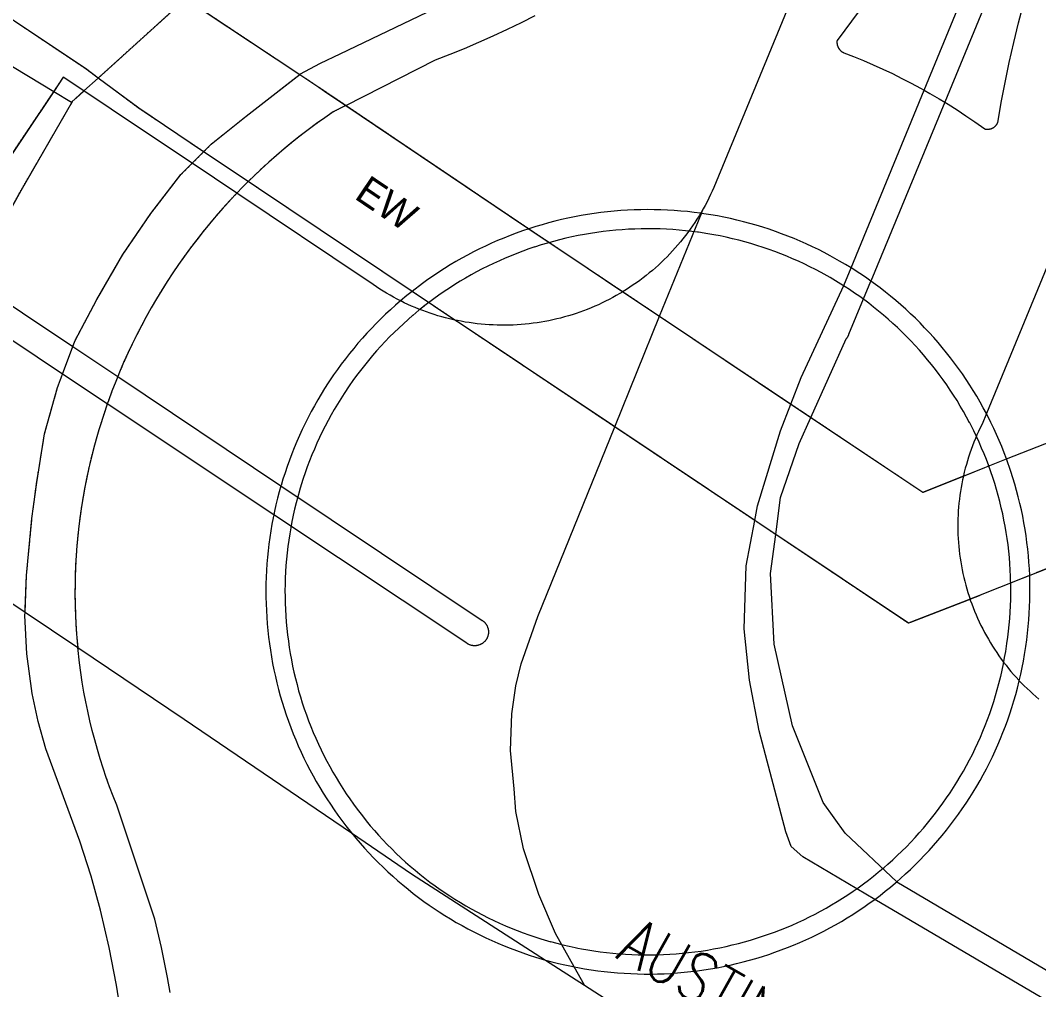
# Model space of a CAD drawing. Header units: millimetres. Extents: x 833924389 to 835767163, y 817400000 to 818811854.
# Drawn here: x 834436713 to 834490046, y 818208253 to 818258995 of the extents above; entities that cross this region are included whole.
import ezdxf

# ---------------------------------------------------------------- set-up
doc = ezdxf.new("R2010")
doc.units = ezdxf.units.MM
doc.header["$LTSCALE"] = 10
doc.header["$MEASUREMENT"] = 0
for name, pattern in [('11NW23D$0$DGN Style 2', [1.67846, 1.007076, -0.671384]), ('11NW23D$0$DGN Style 5', [1.174922, 0.503538, -0.671384]), ('HIDDEN', [0.375, 0.25, -0.125])]:
    doc.linetypes.add(name, pattern=pattern)
doc.layers.add('01_Base_Plan', color=5, linetype='Continuous', lineweight=5)
doc.layers.add('11_Text', color=7, linetype='Continuous', lineweight=25)
doc.styles.add('11NW23D$0$Style-WORKING', font='WORKING.shx')
doc.styles.add('ROMANS', font='romans.shx', dxfattribs={"width": 0.8})

msp = doc.modelspace()

# ---------------------------------------------------------------- linework, layer by layer
at = {"layer": '01_Base_Plan', "linetype": 'Continuous'}
msp.add_line((834440041, 818255300), (834440787, 818255976), dxfattribs=at)
at = {"layer": '01_Base_Plan'}
msp.add_line((834440041, 818255300), (834440787, 818255976), dxfattribs=at)
at = {"layer": '01_Base_Plan', "flags": 128}
for points in [[(834500000, 818202357), (834496654, 818204136), (834493336, 818205970), (834490604, 818207582), (834490503, 818207642), (834481461, 818212979), (834477699, 818215200), (834477080, 818215738), (834476804, 818216507), (834475410, 818221807), (834474909, 818224461), (834474620, 818227143), (834474728, 818230444), (834475175, 818232816), (834475320, 818233587), (834476518, 818237510), (834477067, 818238911), (834477612, 818240301), (834479837, 818245114), (834480219, 818246041), (834484054, 818255339), (834493552, 818278373), (834500000, 818293984)], [(834500000, 818290838), (834491613, 818270431), (834485125, 818254713), (834481259, 818245346)], [(834481347, 818270401), (834473040, 818250253), (834472955, 818250061), (834472866, 818249871), (834472773, 818249682), (834472678, 818249496), (834472579, 818249310), (834472477, 818249127), (834472372, 818248945), (834472343, 818248897), (834472263, 818248765), (834472152, 818248587), (834472037, 818248411), (834471919, 818248238), (834471799, 818248066), (834471675, 818247896), (834471548, 818247728), (834471419, 818247563), (834471287, 818247400), (834471151, 818247240), (834471013, 818247081), (834470873, 818246926), (834470729, 818246772), (834470583, 818246621), (834470435, 818246473), (834470283, 818246328), (834470130, 818246185), (834469973, 818246044), (834469815, 818245907), (834469654, 818245772), (834469490, 818245640), (834469325, 818245511), (834469157, 818245385), (834468987, 818245262), (834468815, 818245142), (834468640, 818245024), (834468464, 818244910), (834468286, 818244799), (834468270, 818244789), (834468106, 818244691), (834467924, 818244587), (834467740, 818244485), (834467554, 818244387), (834467367, 818244292), (834467178, 818244200), (834466988, 818244112), (834466796, 818244026), (834466603, 818243945), (834466408, 818243866), (834466212, 818243791), (834466014, 818243720), (834465816, 818243652), (834465616, 818243587), (834465415, 818243526), (834465213, 818243468), (834465010, 818243414), (834464807, 818243364), (834464602, 818243317), (834464396, 818243273), (834464190, 818243234), (834463983, 818243198), (834463776, 818243165), (834463568, 818243136), (834463360, 818243111), (834463151, 818243089), (834462942, 818243071), (834462732, 818243057), (834462522, 818243046), (834462313, 818243039), (834462103, 818243036), (834461893, 818243036), (834461683, 818243040), (834461473, 818243048), (834461263, 818243059), (834461054, 818243074), (834460845, 818243092), (834460636, 818243115), (834460428, 818243141), (834460220, 818243170), (834460012, 818243203), (834459806, 818243240), (834459600, 818243280), (834459476, 818243306), (834459394, 818243324), (834459190, 818243372), (834458986, 818243423), (834458783, 818243477), (834458582, 818243536), (834458381, 818243597), (834458181, 818243663), (834457983, 818243731), (834457786, 818243803), (834457590, 818243879), (834457395, 818243958), (834457202, 818244040), (834457010, 818244126), (834456820, 818244215), (834456632, 818244307), (834456622, 818244312), (834456445, 818244403), (834456259, 818244501), (834456076, 818244603), (834455894, 818244709), (834455714, 818244817), (834455537, 818244929), (834455361, 818245043), (834455187, 818245161), (834455015, 818245282), (834454780, 818245454), (834448048, 818249951), (834445708, 818251514), (834442895, 818253393), (834440041, 818255299), (834438958, 818256023)], [(834500000, 818269197), (834487311, 818238406), (834487081, 818237850), (834486990, 818237665), (834486902, 818237479), (834486817, 818237291), (834486736, 818237102), (834486658, 818236911), (834486583, 818236720), (834486511, 818236527), (834486443, 818236332), (834486379, 818236137), (834486317, 818235940), (834486260, 818235742), (834486205, 818235544), (834486154, 818235344), (834486107, 818235144), (834486106, 818235140), (834486063, 818234943), (834486023, 818234741), (834485986, 818234538), (834485952, 818234335), (834485923, 818234131), (834485896, 818233927), (834485874, 818233722), (834485855, 818233517), (834485839, 818233312), (834485827, 818233106), (834485819, 818232900), (834485814, 818232694), (834485813, 818232489), (834485816, 818232283), (834485822, 818232077), (834485832, 818231871), (834485845, 818231666), (834485862, 818231460), (834485882, 818231256), (834485906, 818231051), (834485934, 818230847), (834485965, 818230643), (834486000, 818230440), (834486038, 818230238), (834486080, 818230036), (834486125, 818229835), (834486174, 818229635), (834486226, 818229436), (834486281, 818229238), (834486341, 818229041), (834486403, 818228844), (834486456, 818228689), (834486469, 818228649), (834486539, 818228455), (834486611, 818228263), (834486687, 818228072), (834486767, 818227882), (834486850, 818227693), (834486936, 818227506), (834487025, 818227320), (834487117, 818227136), (834487213, 818226954), (834487312, 818226773), (834487414, 818226594), (834487519, 818226417), (834487627, 818226242), (834487739, 818226069), (834487853, 818225897), (834487970, 818225728), (834488090, 818225561), (834488213, 818225396), (834488339, 818225233), (834488468, 818225072), (834488599, 818224914), (834488734, 818224758), (834488871, 818224604), (834489010, 818224452), (834489034, 818224427), (834489153, 818224303), (834489297, 818224157), (834489445, 818224013), (834489595, 818223872), (834489747, 818223733), (834489902, 818223597), (834490059, 818223464)], [(834459476, 818243306), (834457231, 818244809), (834449182, 818250197), (834448645, 818250557), (834446313, 818252119), (834442917, 818254394), (834440787, 818255976), (834440117, 818256474), (834430623, 818262814)], [(834451205, 818256055), (834451344, 818256163), (834451356, 818256173), (834452433, 818256757), (834453460, 818257245), (834458025, 818259427), (834463164, 818261734), (834464599, 818259747)], [(834481800, 818261059), (834479487, 818257935), (834479486, 818257925), (834479485, 818257914), (834479484, 818257904), (834479483, 818257893), (834479482, 818257883), (834479482, 818257820), (834479483, 818257810), (834479484, 818257799), (834479485, 818257789), (834479486, 818257779), (834479487, 818257768), (834479489, 818257758), (834479491, 818257747), (834479497, 818257717), (834479499, 818257706), (834479502, 818257696), (834479511, 818257666), (834479514, 818257656), (834479518, 818257646), (834479522, 818257637), (834479525, 818257627), (834479529, 818257617), (834479534, 818257608), (834479538, 818257598), (834479542, 818257589), (834479547, 818257579), (834479567, 818257543), (834479573, 818257534), (834479579, 818257525), (834479584, 818257516), (834479590, 818257508), (834479596, 818257499), (834479603, 818257491), (834479609, 818257482), (834479615, 818257474), (834479636, 818257450), (834479643, 818257443), (834479650, 818257435), (834479665, 818257420), (834479673, 818257413), (834479680, 818257406), (834479704, 818257385), (834479712, 818257379), (834479721, 818257373), (834479729, 818257366), (834479738, 818257360), (834479746, 818257354), (834479755, 818257349), (834479764, 818257343), (834479773, 818257338), (834479782, 818257332), (834479809, 818257317), (834479819, 818257313), (834479828, 818257308), (834479838, 818257303), (834480356, 818257102), (834480869, 818256892), (834481379, 818256672), (834481885, 818256444), (834482387, 818256207), (834482885, 818255961), (834483378, 818255707), (834483867, 818255444), (834484054, 818255339), (834484352, 818255172), (834484831, 818254892), (834485125, 818254713)], [(834440787, 818255976), (834445376, 818260133)], [(834445148, 818260294), (834445380, 818260136), (834446347, 818259479), (834451344, 818256163), (834451503, 818256058), (834452342, 818255500), (834452647, 818255298), (834453767, 818254543), (834463142, 818248221), (834463346, 818248084), (834466408, 818246034), (834468270, 818244789)], [(834485125, 818254713), (834485305, 818254604), (834485775, 818254307), (834486239, 818254003), (834486698, 818253690), (834487232, 818253311), (834487252, 818253307), (834487263, 818253305), (834487273, 818253303), (834487283, 818253302), (834487294, 818253300), (834487304, 818253299), (834487315, 818253298), (834487325, 818253297), (834487335, 818253297), (834487346, 818253296), (834487388, 818253296), (834487398, 818253297), (834487409, 818253298), (834487419, 818253299), (834487430, 818253300), (834487440, 818253301), (834487450, 818253302), (834487461, 818253304), (834487471, 818253306), (834487481, 818253307), (834487492, 818253310), (834487502, 818253312), (834487512, 818253315), (834487522, 818253317), (834487532, 818253320), (834487542, 818253323), (834487552, 818253326), (834487562, 818253330), (834487572, 818253333), (834487582, 818253337), (834487591, 818253341), (834487601, 818253345), (834487611, 818253349), (834487620, 818253353), (834487630, 818253358), (834487639, 818253363), (834487648, 818253367), (834487657, 818253373), (834487667, 818253378), (834487676, 818253383), (834487684, 818253388), (834487711, 818253406), (834487727, 818253418), (834487736, 818253425), (834487744, 818253431), (834487768, 818253452), (834487775, 818253459), (834487783, 818253466), (834487790, 818253474), (834487798, 818253481), (834487805, 818253489), (834487812, 818253496), (834487826, 818253512), (834487832, 818253520), (834487839, 818253529), (834487851, 818253545), (834487863, 818253563), (834487869, 818253571), (834487875, 818253580), (834487890, 818253607), (834487895, 818253617), (834487900, 818253626), (834487907, 818253640), (834488089, 818254694), (834488289, 818255745), (834488507, 818256792), (834488744, 818257835), (834488999, 818258874), (834489271, 818259908)], [(834453767, 818254543), (834458455, 818256933), (834459218, 818257226), (834459977, 818257531), (834460730, 818257851), (834461477, 818258183), (834462219, 818258528), (834462954, 818258886), (834463683, 818259257)], [(834435060, 818186660), (834435099, 818186742), (834434350, 818190161), (834433925, 818192457), (834433211, 818194681), (834432248, 818196738), (834432211, 818196811), (834431432, 818198071), (834430256, 818200332), (834429320, 818202071), (834418149, 818217606), (834417334, 818219371), (834416321, 818222697), (834416208, 818223569), (834416330, 818225898), (834416689, 818227119), (834417611, 818229053), (834418470, 818230302), (834435718, 818256938), (834438457, 818255277)], [(834438958, 818256023), (834438457, 818255277), (834432578, 818246516), (834431736, 818245260), (834425387, 818235799)], [(834436957, 818228013), (834437033, 818229934), (834437320, 818232917), (834437567, 818234800), (834437979, 818237343), (834438665, 818239784), (834438923, 818240477), (834439460, 818241916), (834439581, 818242242), (834440721, 818244378), (834442085, 818246738), (834443553, 818248887), (834445126, 818250932), (834446313, 818252119), (834446699, 818252506), (834448534, 818253974), (834449950, 818255075), (834451205, 818256055)], [(834438457, 818255277), (834439391, 818254711), (834440041, 818255299), (834440041, 818255300)], [(834430911, 818232082), (834431060, 818233629), (834431817, 818238704), (834432671, 818241740), (834433536, 818244062), (834433825, 818244837), (834434168, 818245454), (834436748, 818250095), (834439469, 818254782)], [(834453767, 818254543), (834453103, 818254205), (834452661, 818253902), (834452224, 818253591), (834451792, 818253273), (834451366, 818252947), (834450946, 818252614), (834450532, 818252273), (834450123, 818251926), (834449721, 818251571), (834449325, 818251209), (834448645, 818250557)], [(834448645, 818250557), (834448346, 818250258), (834448048, 818249951)], [(834448048, 818249951), (834447681, 818249560), (834447320, 818249163), (834446966, 818248760), (834446620, 818248351), (834446281, 818247935), (834445949, 818247514), (834445624, 818247087), (834445307, 818246655), (834444997, 818246217), (834444696, 818245773), (834444402, 818245325), (834444115, 818244871), (834443837, 818244413), (834443567, 818243950), (834443305, 818243482), (834443051, 818243009), (834442806, 818242533), (834442569, 818242052), (834442340, 818241567), (834442120, 818241078), (834441908, 818240585), (834441810, 818240345), (834441705, 818240088), (834441510, 818239589), (834441325, 818239085), (834441266, 818238917), (834441148, 818238579), (834440821, 818237558), (834440677, 818237063), (834440542, 818236566), (834440415, 818236067), (834440298, 818235566), (834440188, 818235062), (834440088, 818234557), (834439997, 818234050), (834439914, 818233542), (834439840, 818233032), (834439776, 818232521), (834439720, 818232009), (834439673, 818231497), (834439635, 818230983), (834439606, 818230469), (834439586, 818229954), (834439575, 818229439), (834439573, 818228924), (834439580, 818228409), (834439596, 818227894), (834439620, 818227380), (834439654, 818226866), (834439716, 818226156)], [(834466265, 818208484), (834465724, 818209447), (834464738, 818211200), (834463865, 818213238), (834463066, 818215625), (834462662, 818217583), (834462572, 818218772), (834462388, 818220780), (834462453, 818222684), (834462662, 818224163), (834462938, 818225307), (834463822, 818227782), (834467848, 818237711), (834470196, 818243502), (834472381, 818248891), (834472477, 818249127)], [(834472343, 818248897), (834471996, 818248942), (834471649, 818248981), (834471301, 818249013), (834470953, 818249040), (834470604, 818249061), (834470254, 818249075), (834469905, 818249083), (834469556, 818249086), (834469206, 818249082), (834468857, 818249072), (834468508, 818249056), (834468159, 818249034), (834467811, 818249006), (834467463, 818248971), (834467116, 818248931), (834466769, 818248885), (834466424, 818248832), (834466079, 818248774), (834465736, 818248709), (834465393, 818248639), (834465052, 818248563), (834464712, 818248480), (834464374, 818248392), (834464038, 818248298), (834463703, 818248198), (834463346, 818248084)], [(834487311, 818238406), (834487147, 818238712), (834486977, 818239015), (834486802, 818239316), (834486622, 818239613), (834486437, 818239906), (834486247, 818240197), (834486052, 818240484), (834485851, 818240768), (834485646, 818241048), (834485436, 818241325), (834485221, 818241598), (834485002, 818241867), (834484777, 818242132), (834484549, 818242393), (834484315, 818242651), (834484077, 818242904), (834483835, 818243153), (834483589, 818243397), (834483338, 818243638), (834483083, 818243874), (834482824, 818244105), (834482561, 818244332), (834482294, 818244554), (834482024, 818244772), (834481749, 818244985), (834481259, 818245346), (834480975, 818245545), (834480687, 818245740), (834480219, 818246041), (834479923, 818246222), (834479623, 818246398), (834479129, 818246673), (834478820, 818246837), (834478508, 818246995), (834478194, 818247148), (834477877, 818247295), (834477557, 818247437), (834477235, 818247573), (834476911, 818247703), (834476585, 818247828), (834476256, 818247947), (834475926, 818248060), (834475593, 818248168), (834475259, 818248270), (834474923, 818248365), (834474585, 818248455), (834474246, 818248539), (834473905, 818248618), (834473563, 818248690), (834473220, 818248756), (834472875, 818248816), (834472381, 818248891), (834472343, 818248897)], [(834463346, 818248084), (834463015, 818247972), (834462686, 818247854), (834462359, 818247731), (834462034, 818247602), (834461712, 818247467), (834461392, 818247326), (834461074, 818247180), (834460759, 818247029), (834460447, 818246872), (834460138, 818246709), (834459831, 818246542), (834459528, 818246368), (834459227, 818246190), (834458930, 818246006), (834458636, 818245818), (834458345, 818245624), (834458058, 818245425), (834457774, 818245221), (834457231, 818244809)], [(834434168, 818245454), (834439460, 818241916), (834441810, 818240345), (834450362, 818234628), (834460897, 818227586), (834460907, 818227579), (834460918, 818227572), (834460928, 818227565), (834460938, 818227558), (834460978, 818227526), (834460987, 818227518), (834460997, 818227510), (834461006, 818227501), (834461015, 818227492), (834461024, 818227483), (834461032, 818227474), (834461041, 818227465), (834461049, 818227456), (834461058, 818227446), (834461066, 818227436), (834461074, 818227427), (834461082, 818227417), (834461089, 818227407), (834461096, 818227396), (834461104, 818227386), (834461111, 818227376), (834461118, 818227365), (834461124, 818227354), (834461131, 818227343), (834461137, 818227333), (834461143, 818227322), (834461149, 818227311), (834461155, 818227299), (834461160, 818227288), (834461166, 818227277), (834461176, 818227253), (834461180, 818227242), (834461185, 818227230), (834461201, 818227182), (834461204, 818227170), (834461208, 818227158), (834461211, 818227146), (834461213, 818227133), (834461216, 818227121), (834461218, 818227109), (834461221, 818227096), (834461223, 818227084), (834461224, 818227071), (834461226, 818227059), (834461227, 818227046), (834461228, 818227034), (834461229, 818227021), (834461230, 818227009), (834461230, 818226945), (834461229, 818226933), (834461228, 818226920), (834461227, 818226908), (834461226, 818226895), (834461224, 818226883), (834461222, 818226870), (834461220, 818226858), (834461218, 818226845), (834461216, 818226833), (834461213, 818226821), (834461210, 818226808), (834461201, 818226772), (834461189, 818226736), (834461184, 818226724), (834461180, 818226712), (834461175, 818226701), (834461170, 818226689), (834461165, 818226678), (834461160, 818226666), (834461154, 818226655), (834461149, 818226644), (834461137, 818226622), (834461130, 818226611), (834461124, 818226600), (834461117, 818226589), (834461110, 818226579), (834461103, 818226568), (834461096, 818226558), (834461088, 818226548), (834461081, 818226538), (834461057, 818226508), (834461049, 818226499), (834461040, 818226489), (834461032, 818226480), (834461005, 818226453), (834460996, 818226445), (834460986, 818226436), (834460977, 818226428), (834460957, 818226412), (834460948, 818226404), (834460937, 818226397), (834460927, 818226389), (834460917, 818226382), (834460906, 818226375), (834460896, 818226368), (834460885, 818226362), (834460874, 818226355), (834460863, 818226349), (834460852, 818226343), (834460841, 818226337), (834460830, 818226331), (834460819, 818226326), (834460807, 818226320), (834460796, 818226315), (834460784, 818226310), (834460773, 818226306), (834460761, 818226301), (834460713, 818226285), (834460701, 818226282), (834460689, 818226278), (834460676, 818226275), (834460664, 818226273), (834460652, 818226270), (834460639, 818226268), (834460627, 818226265), (834460615, 818226263), (834460602, 818226262), (834460590, 818226260), (834460577, 818226259), (834460565, 818226258), (834460539, 818226256), (834460476, 818226256), (834460464, 818226257), (834460451, 818226258), (834460439, 818226259), (834460426, 818226260), (834460414, 818226262), (834460401, 818226263), (834460389, 818226266), (834460376, 818226268), (834460364, 818226270), (834460352, 818226273), (834460339, 818226276), (834460303, 818226285), (834460291, 818226289), (834460255, 818226301), (834460243, 818226306), (834460232, 818226311), (834460208, 818226321), (834460197, 818226326), (834460186, 818226332), (834460175, 818226337), (834460163, 818226343), (834460152, 818226349), (834460141, 818226356), (834460131, 818226362), (834460098, 818226383), (834449987, 818233113), (834441266, 818238917), (834438923, 818240477), (834433536, 818244062)], [(834482612, 818213897), (834479914, 818216444), (834478762, 818218056), (834477151, 818222055), (834476188, 818226343), (834476011, 818230045), (834476278, 818232079), (834476533, 818234020), (834477505, 818236840), (834478118, 818238209), (834479960, 818242319), (834479967, 818242327), (834479975, 818242334), (834479982, 818242342), (834479989, 818242350), (834479996, 818242358), (834480003, 818242367), (834480010, 818242375), (834480016, 818242383), (834480023, 818242392), (834480029, 818242401), (834480035, 818242409), (834480041, 818242418), (834480047, 818242427), (834480053, 818242437), (834480063, 818242455), (834480069, 818242464), (834480074, 818242474), (834480079, 818242483), (834480083, 818242493), (834480088, 818242503), (834480092, 818242513), (834480100, 818242533), (834480104, 818242543), (834480108, 818242553), (834480114, 818242573), (834481259, 818245346)], [(834457231, 818244809), (834456958, 818244591), (834456622, 818244312)], [(834468270, 818244789), (834470196, 818243502), (834477067, 818238911), (834478118, 818238209), (834483982, 818234291), (834486106, 818235140)], [(834456622, 818244312), (834456358, 818244083), (834456098, 818243849), (834455842, 818243612), (834455590, 818243369), (834455343, 818243123), (834455099, 818242872), (834454861, 818242616), (834454626, 818242357), (834454396, 818242094), (834454171, 818241826), (834453951, 818241555), (834453735, 818241280), (834453524, 818241001), (834453318, 818240719), (834453117, 818240433), (834452838, 818240017), (834452650, 818239724), (834452466, 818239427), (834452288, 818239127), (834452115, 818238824), (834451948, 818238518), (834451785, 818238209), (834451629, 818237898), (834451477, 818237583), (834451331, 818237267), (834451191, 818236947), (834451056, 818236625), (834450927, 818236301), (834450804, 818235975), (834450686, 818235647), (834450574, 818235316), (834450468, 818234984), (834450368, 818234650), (834450362, 818234628), (834450274, 818234314), (834450185, 818233977), (834450102, 818233638), (834450026, 818233297), (834449987, 818233113), (834449955, 818232956), (834449890, 818232613), (834449831, 818232269), (834449778, 818231925), (834449731, 818231579), (834449691, 818231233), (834449656, 818230885), (834449627, 818230538), (834449605, 818230190), (834449588, 818229841), (834449578, 818229493), (834449573, 818229144), (834449575, 818228795), (834449583, 818228446), (834449597, 818228098), (834449617, 818227749), (834449643, 818227402), (834449675, 818227054), (834449713, 818226708), (834449758, 818226362), (834449808, 818226016), (834449864, 818225672), (834449927, 818225329), (834449995, 818224987), (834450069, 818224646), (834450149, 818224306), (834450235, 818223968), (834450327, 818223632), (834450425, 818223297), (834450529, 818222964), (834450638, 818222633), (834450754, 818222304), (834450875, 818221976), (834451001, 818221651), (834451133, 818221329), (834451271, 818221008), (834451415, 818220690), (834451564, 818220375), (834451718, 818220062), (834451878, 818219752), (834452044, 818219445), (834452214, 818219141), (834452390, 818218840), (834452571, 818218541), (834452758, 818218247), (834452949, 818217955), (834453146, 818217667), (834453347, 818217382), (834453554, 818217101), (834453765, 818216823), (834454055, 818216458)], [(834486456, 818228689), (834486123, 818228556), (834483225, 818227437), (834476278, 818232079), (834475175, 818232816), (834467848, 818237711), (834463019, 818240938), (834459752, 818243122), (834459476, 818243306)], [(834486106, 818235140), (834487230, 818235590), (834488365, 818236034), (834500000, 818240593)], [(834488365, 818236034), (834488242, 818236359), (834488114, 818236682), (834487980, 818237002), (834487840, 818237320), (834487694, 818237636), (834487544, 818237948), (834487311, 818238406)], [(834425387, 818235799), (834428688, 818233578), (834430911, 818232082), (834436957, 818228013), (834439716, 818226156), (834445290, 818222405), (834454055, 818216458), (834457202, 818214323), (834464218, 818209803), (834466265, 818208484), (834475397, 818202602), (834493031, 818192409), (834496501, 818190548), (834500000, 818188745)], [(834489578, 818229931), (834489561, 818230278), (834489539, 818230625), (834489510, 818230971), (834489475, 818231317), (834489434, 818231661), (834489388, 818232006), (834489335, 818232349), (834489276, 818232691), (834489211, 818233032), (834489141, 818233373), (834489064, 818233711), (834488981, 818234049), (834488893, 818234385), (834488799, 818234719), (834488699, 818235051), (834488593, 818235382), (834488365, 818236034)], [(834500000, 818234047), (834489578, 818229931), (834489538, 818229915), (834486456, 818228689)], [(834489034, 818224427), (834489112, 818224767), (834489184, 818225109), (834489250, 818225451), (834489310, 818225795), (834489377, 818226225), (834489425, 818226568), (834489467, 818226913), (834489503, 818227259), (834489533, 818227605), (834489557, 818227951), (834489575, 818228298), (834489587, 818228645), (834489593, 818228993), (834489592, 818229340), (834489578, 818229931)], [(834443900, 818188761), (834441331, 818189372), (834441710, 818191259), (834442002, 818193072), (834442236, 818194982), (834442395, 818196900), (834442478, 818198822), (834442487, 818200746), (834442420, 818202669), (834442278, 818204588), (834442061, 818206500), (834441755, 818208488), (834441369, 818210463), (834440905, 818212420), (834440414, 818214190), (834439832, 818216024), (834438044, 818220864), (834437641, 818222295), (834437329, 818223748), (834437047, 818225828), (834436950, 818227837), (834436957, 818228013)], [(834444554, 818208103), (834444417, 818208891), (834444266, 818209676), (834444102, 818210459), (834443753, 818211938), (834441761, 818217911), (834441571, 818218389), (834441389, 818218871), (834441215, 818219356), (834441050, 818219843), (834440893, 818220334), (834440745, 818220827), (834440606, 818221323), (834440475, 818221821), (834440353, 818222322), (834440240, 818222824), (834440135, 818223328), (834440039, 818223834), (834439953, 818224342), (834439875, 818224851), (834439806, 818225362), (834439716, 818226156)], [(834464218, 818209803), (834464555, 818209712), (834464893, 818209628), (834465233, 818209549), (834465575, 818209476), (834465724, 818209447), (834465917, 818209409), (834466261, 818209348), (834466605, 818209293), (834466951, 818209244), (834467297, 818209201), (834467644, 818209164), (834467992, 818209133), (834468340, 818209109), (834468689, 818209090), (834469037, 818209077), (834469386, 818209071), (834469735, 818209070), (834470084, 818209076), (834470433, 818209088), (834470782, 818209106), (834471130, 818209130), (834471478, 818209160), (834471825, 818209196), (834472171, 818209238), (834472517, 818209286), (834472861, 818209340), (834473205, 818209401), (834473548, 818209467), (834473889, 818209539), (834474229, 818209617), (834474568, 818209701), (834474905, 818209791), (834475241, 818209887), (834475575, 818209989), (834475907, 818210096), (834476237, 818210209), (834476565, 818210328), (834476891, 818210453), (834477215, 818210583), (834477536, 818210719), (834477855, 818210861), (834478172, 818211008), (834478485, 818211161), (834478797, 818211319), (834479105, 818211482), (834479410, 818211651), (834479713, 818211825), (834480012, 818212005), (834480308, 818212189), (834480601, 818212379), (834480891, 818212574), (834481177, 818212774), (834481459, 818212978), (834481461, 818212979), (834481738, 818213188), (834482014, 818213403), (834482285, 818213622), (834482553, 818213846), (834482612, 818213897), (834482816, 818214075), (834483076, 818214308), (834483332, 818214546), (834483583, 818214788), (834483830, 818215034), (834484073, 818215285), (834484311, 818215540), (834484545, 818215799), (834484774, 818216062), (834484999, 818216329), (834485219, 818216600), (834485434, 818216875), (834485644, 818217154), (834485850, 818217436), (834486050, 818217721), (834486246, 818218010), (834486436, 818218303), (834486621, 818218599), (834486801, 818218898), (834486976, 818219200), (834487146, 818219505), (834487310, 818219813), (834487469, 818220123), (834487622, 818220437), (834487770, 818220753), (834487912, 818221072), (834488049, 818221393), (834488180, 818221716), (834488305, 818222042), (834488425, 818222370), (834488539, 818222700), (834488647, 818223031), (834488750, 818223365), (834488846, 818223700), (834488937, 818224037), (834489034, 818224427)], [(834454055, 818216458), (834454277, 818216190), (834454505, 818215925), (834454736, 818215664), (834454972, 818215407), (834455213, 818215155), (834455458, 818214907), (834455707, 818214663), (834455961, 818214423), (834456219, 818214188), (834456480, 818213957), (834456746, 818213731), (834457016, 818213510), (834457289, 818213294), (834457567, 818213082), (834457847, 818212875), (834458132, 818212673), (834458650, 818212324), (834458944, 818212135), (834459241, 818211952), (834459541, 818211774), (834459845, 818211602), (834460151, 818211435), (834460460, 818211273), (834460772, 818211116), (834461087, 818210965), (834461404, 818210819), (834461723, 818210680), (834462046, 818210545), (834462370, 818210416), (834462696, 818210293), (834463025, 818210176), (834463356, 818210064), (834463688, 818209959), (834464218, 818209803)], [(834482612, 818213897), (834491443, 818208695), (834491716, 818208534), (834492726, 818207940), (834496280, 818205949), (834500000, 818203953)]]:
    msp.add_lwpolyline(points, dxfattribs=at)
at = {"layer": '01_Base_Plan', "linetype": 'HIDDEN', "ltscale": 5, "flags": 128}
for points in [[(834459476, 818243306), (834457231, 818244809), (834449182, 818250197), (834448645, 818250557), (834446313, 818252119), (834442917, 818254394), (834440787, 818255976), (834440117, 818256474), (834430623, 818262814)], [(834445148, 818260294), (834445380, 818260136), (834446347, 818259479), (834451344, 818256163), (834451503, 818256058), (834452342, 818255500), (834452647, 818255298), (834453767, 818254543), (834463142, 818248221), (834463346, 818248084), (834466408, 818246034), (834468270, 818244789)], [(834468270, 818244789), (834470196, 818243502), (834477067, 818238911), (834478118, 818238209), (834483982, 818234291), (834486106, 818235140)], [(834486456, 818228689), (834486123, 818228556), (834483225, 818227437), (834476278, 818232079), (834475175, 818232816), (834467848, 818237711), (834463019, 818240938), (834459752, 818243122), (834459476, 818243306)], [(834486106, 818235140), (834487230, 818235590), (834488365, 818236034), (834500000, 818240593)], [(834500000, 818234047), (834489578, 818229931), (834489538, 818229915), (834486456, 818228689)]]:
    msp.add_lwpolyline(points, dxfattribs=at)
at = {"layer": '01_Base_Plan', "linetype": 'Continuous', "flags": 128}
for points in [[(834451205, 818256055), (834451344, 818256163), (834451356, 818256173), (834452433, 818256757), (834453460, 818257245), (834458025, 818259427), (834463164, 818261734), (834464599, 818259747)], [(834453767, 818254543), (834458455, 818256933), (834459218, 818257226), (834459977, 818257531), (834460730, 818257851), (834461477, 818258183), (834462219, 818258528), (834462954, 818258886), (834463683, 818259257)], [(834435060, 818186660), (834435099, 818186742), (834434350, 818190161), (834433925, 818192457), (834433211, 818194681), (834432248, 818196738), (834432211, 818196811), (834431432, 818198071), (834430256, 818200332), (834429320, 818202071), (834418149, 818217606), (834417334, 818219371), (834416321, 818222697), (834416208, 818223569), (834416330, 818225898), (834416689, 818227119), (834417611, 818229053), (834418470, 818230302), (834435718, 818256938), (834438457, 818255277)], [(834448645, 818250557), (834448346, 818250258), (834448048, 818249951)], [(834441334, 818189371), (834441331, 818189372), (834441710, 818191259), (834442002, 818193072), (834442236, 818194982), (834442395, 818196900), (834442478, 818198822), (834442487, 818200746), (834442420, 818202669), (834442278, 818204588), (834442061, 818206500), (834441755, 818208488), (834441369, 818210462), (834440905, 818212420), (834440414, 818214190), (834439832, 818216024), (834438044, 818220864), (834437641, 818222295), (834437329, 818223748), (834437047, 818225828), (834436950, 818227837)], [(834441259, 818219234), (834441215, 818219356), (834441050, 818219843), (834440893, 818220334), (834440745, 818220827), (834440606, 818221323), (834440475, 818221821), (834440353, 818222322), (834440240, 818222824), (834440135, 818223328), (834440039, 818223834), (834439953, 818224342), (834439875, 818224851), (834439806, 818225362), (834439716, 818226156)]]:
    msp.add_lwpolyline(points, dxfattribs=at)
at = {"layer": '01_Base_Plan', "linetype": 'Continuous'}
for points in [[(834481800, 818261059), (834479487, 818257935), (834479486, 818257925), (834479485, 818257914), (834479484, 818257904), (834479483, 818257893), (834479482, 818257883), (834479482, 818257873), (834479482, 818257862), (834479482, 818257852), (834479482, 818257841), (834479482, 818257831), (834479482, 818257820), (834479483, 818257810), (834479484, 818257799), (834479485, 818257789), (834479486, 818257779), (834479487, 818257768), (834479489, 818257758), (834479491, 818257747), (834479493, 818257737), (834479495, 818257727), (834479497, 818257717), (834479499, 818257706), (834479502, 818257696), (834479505, 818257686), (834479508, 818257676), (834479511, 818257666), (834479514, 818257656), (834479518, 818257646), (834479522, 818257637), (834479525, 818257627), (834479529, 818257617), (834479534, 818257608), (834479538, 818257598), (834479542, 818257589), (834479547, 818257579), (834479552, 818257570), (834479557, 818257561), (834479562, 818257552), (834479567, 818257543), (834479573, 818257534), (834479579, 818257525), (834479584, 818257516), (834479590, 818257508), (834479596, 818257499), (834479603, 818257491), (834479609, 818257482), (834479615, 818257474), (834479622, 818257466), (834479629, 818257458), (834479636, 818257450), (834479643, 818257443), (834479650, 818257435), (834479658, 818257427), (834479665, 818257420), (834479673, 818257413), (834479680, 818257406), (834479688, 818257399), (834479696, 818257392), (834479704, 818257385), (834479712, 818257379), (834479721, 818257373), (834479729, 818257366), (834479738, 818257360), (834479746, 818257354), (834479755, 818257349), (834479764, 818257343), (834479773, 818257338), (834479782, 818257332), (834479791, 818257327), (834479800, 818257322), (834479809, 818257317), (834479819, 818257313), (834479828, 818257308), (834479838, 818257303), (834480356, 818257102), (834480869, 818256892), (834481379, 818256672), (834481885, 818256444), (834482387, 818256207), (834482885, 818255961), (834483378, 818255707), (834483867, 818255444), (834484054, 818255339), (834484352, 818255172), (834484831, 818254892), (834485125, 818254713)], [(834485125, 818254713), (834485305, 818254604), (834485775, 818254307), (834486239, 818254003), (834486698, 818253690), (834487232, 818253311), (834487242, 818253309), (834487252, 818253307), (834487263, 818253305), (834487273, 818253303), (834487283, 818253302), (834487294, 818253300), (834487304, 818253299), (834487315, 818253298), (834487325, 818253297), (834487335, 818253297), (834487346, 818253296), (834487356, 818253296), (834487367, 818253296), (834487377, 818253296), (834487388, 818253296), (834487398, 818253297), (834487409, 818253298), (834487419, 818253299), (834487430, 818253300), (834487440, 818253301), (834487450, 818253302), (834487461, 818253304), (834487471, 818253306), (834487481, 818253307), (834487492, 818253310), (834487502, 818253312), (834487512, 818253315), (834487522, 818253317), (834487532, 818253320), (834487542, 818253323), (834487552, 818253326), (834487562, 818253330), (834487572, 818253333), (834487582, 818253337), (834487591, 818253341), (834487601, 818253345), (834487611, 818253349), (834487620, 818253353), (834487630, 818253358), (834487639, 818253363), (834487648, 818253367), (834487657, 818253373), (834487667, 818253378), (834487676, 818253383), (834487684, 818253388), (834487693, 818253394), (834487702, 818253400), (834487711, 818253406), (834487719, 818253412), (834487727, 818253418), (834487736, 818253425), (834487744, 818253431), (834487752, 818253438), (834487760, 818253445), (834487768, 818253452), (834487775, 818253459), (834487783, 818253466), (834487790, 818253474), (834487798, 818253481), (834487805, 818253489), (834487812, 818253496), (834487819, 818253504), (834487826, 818253512), (834487832, 818253520), (834487839, 818253529), (834487845, 818253537), (834487851, 818253545), (834487857, 818253554), (834487863, 818253563), (834487869, 818253571), (834487875, 818253580), (834487880, 818253589), (834487885, 818253598), (834487890, 818253607), (834487895, 818253617), (834487900, 818253626), (834487907, 818253640), (834488089, 818254694), (834488289, 818255745), (834488507, 818256792), (834488744, 818257835), (834488999, 818258874), (834489271, 818259908)], [(834472343, 818248897), (834471996, 818248942), (834471649, 818248981), (834471301, 818249013), (834470953, 818249040), (834470604, 818249061), (834470254, 818249075), (834469905, 818249083), (834469556, 818249086), (834469206, 818249082), (834468857, 818249072), (834468508, 818249056), (834468159, 818249034), (834467811, 818249006), (834467463, 818248971), (834467116, 818248931), (834466769, 818248885), (834466424, 818248832), (834466079, 818248774), (834465736, 818248709), (834465393, 818248639), (834465052, 818248563), (834464712, 818248480), (834464374, 818248392), (834464038, 818248298), (834463703, 818248198), (834463346, 818248084)], [(834487311, 818238406), (834487147, 818238712), (834486977, 818239015), (834486802, 818239316), (834486622, 818239613), (834486437, 818239906), (834486247, 818240197), (834486052, 818240484), (834485851, 818240768), (834485646, 818241048), (834485436, 818241325), (834485221, 818241598), (834485002, 818241867), (834484777, 818242132), (834484549, 818242393), (834484315, 818242651), (834484077, 818242904), (834483835, 818243153), (834483589, 818243397), (834483338, 818243638), (834483083, 818243874), (834482824, 818244105), (834482561, 818244332), (834482294, 818244554), (834482024, 818244772), (834481749, 818244985), (834481259, 818245346), (834480975, 818245545), (834480687, 818245740), (834480219, 818246041), (834479923, 818246222), (834479623, 818246398), (834479129, 818246673), (834478820, 818246837), (834478508, 818246995), (834478194, 818247148), (834477877, 818247295), (834477557, 818247437), (834477235, 818247573), (834476911, 818247703), (834476585, 818247828), (834476256, 818247947), (834475926, 818248060), (834475593, 818248168), (834475259, 818248270), (834474923, 818248365), (834474585, 818248455), (834474246, 818248539), (834473905, 818248618), (834473563, 818248690), (834473220, 818248756), (834472875, 818248816), (834472381, 818248891), (834472343, 818248897)], [(834463346, 818248084), (834463015, 818247972), (834462686, 818247854), (834462359, 818247731), (834462034, 818247602), (834461712, 818247467), (834461392, 818247326), (834461074, 818247180), (834460759, 818247029), (834460447, 818246872), (834460138, 818246709), (834459831, 818246542), (834459528, 818246368), (834459227, 818246190), (834458930, 818246006), (834458636, 818245818), (834458345, 818245624), (834458058, 818245425), (834457774, 818245221), (834457231, 818244809)], [(834472214, 818247905), (834471876, 818247949), (834471547, 818247986), (834471217, 818248017), (834470884, 818248042), (834470554, 818248062), (834470223, 818248075), (834469889, 818248083), (834469557, 818248086), (834469226, 818248082), (834468894, 818248073), (834468562, 818248057), (834468231, 818248037), (834467901, 818248010), (834467570, 818247977), (834467239, 818247939), (834466911, 818247895), (834466583, 818247845), (834466255, 818247790), (834465929, 818247728), (834465602, 818247661), (834465279, 818247589), (834464957, 818247510), (834464635, 818247427), (834464316, 818247337), (834463998, 818247242), (834463650, 818247131)], [(834486430, 818237934), (834486270, 818238231), (834486109, 818238519), (834485942, 818238805), (834485772, 818239087), (834485596, 818239366), (834485415, 818239643), (834485230, 818239914), (834485039, 818240184), (834484844, 818240451), (834484645, 818240714), (834484440, 818240973), (834484233, 818241228), (834484019, 818241479), (834483802, 818241728), (834483580, 818241972), (834483354, 818242213), (834483124, 818242449), (834482891, 818242681), (834482652, 818242910), (834482411, 818243134), (834482164, 818243353), (834481915, 818243569), (834481660, 818243780), (834481404, 818243988), (834481146, 818244187), (834480675, 818244534), (834480408, 818244721), (834480136, 818244905), (834479688, 818245194), (834479409, 818245364), (834479127, 818245530), (834478651, 818245794), (834478360, 818245949), (834478063, 818246099), (834477765, 818246245), (834477464, 818246384), (834477160, 818246519), (834476854, 818246648), (834476546, 818246772), (834476236, 818246891), (834475924, 818247004), (834475610, 818247111), (834475293, 818247214), (834474977, 818247311), (834474658, 818247401), (834474336, 818247486), (834474013, 818247567), (834473689, 818247642), (834473366, 818247710), (834473040, 818247772), (834472714, 818247829), (834472228, 818247903), (834472187, 818247909)], [(834463667, 818247137), (834463344, 818247028), (834463031, 818246915), (834462720, 818246798), (834462412, 818246676), (834462107, 818246548), (834461802, 818246414), (834461499, 818246275), (834461200, 818246131), (834460905, 818245983), (834460610, 818245828), (834460319, 818245669), (834460032, 818245504), (834459745, 818245334), (834459463, 818245160), (834459183, 818244981), (834458907, 818244797), (834458635, 818244608), (834458368, 818244416), (834457835, 818244012)], [(834457231, 818244809), (834456958, 818244591), (834456622, 818244312)], [(834456622, 818244312), (834456358, 818244083), (834456098, 818243849), (834455842, 818243612), (834455590, 818243369), (834455343, 818243123), (834455099, 818242872), (834454861, 818242616), (834454626, 818242357), (834454396, 818242094), (834454171, 818241826), (834453951, 818241555), (834453735, 818241280), (834453524, 818241001), (834453318, 818240719), (834453117, 818240433), (834452838, 818240017), (834452650, 818239724), (834452466, 818239427), (834452288, 818239127), (834452115, 818238824), (834451948, 818238518), (834451785, 818238209), (834451629, 818237898), (834451477, 818237583), (834451331, 818237267), (834451191, 818236947), (834451056, 818236625), (834450927, 818236301), (834450804, 818235975), (834450686, 818235647), (834450574, 818235316), (834450468, 818234984), (834450368, 818234650), (834450362, 818234628), (834450274, 818234314), (834450185, 818233977), (834450102, 818233638), (834450026, 818233297), (834449987, 818233113), (834449955, 818232956), (834449890, 818232613), (834449831, 818232269), (834449778, 818231925), (834449731, 818231579), (834449691, 818231233), (834449656, 818230885), (834449627, 818230538), (834449605, 818230190), (834449588, 818229841), (834449578, 818229493), (834449573, 818229144), (834449575, 818228795), (834449583, 818228446), (834449597, 818228098), (834449617, 818227749), (834449643, 818227402), (834449675, 818227054), (834449713, 818226708), (834449758, 818226362), (834449808, 818226016), (834449864, 818225672), (834449927, 818225329), (834449995, 818224987), (834450069, 818224646), (834450149, 818224306), (834450235, 818223968), (834450327, 818223632), (834450425, 818223297), (834450529, 818222964), (834450638, 818222633), (834450754, 818222304), (834450875, 818221976), (834451001, 818221651), (834451133, 818221329), (834451271, 818221008), (834451415, 818220690), (834451564, 818220375), (834451718, 818220062), (834451878, 818219752), (834452044, 818219445), (834452214, 818219141), (834452390, 818218840), (834452571, 818218541), (834452758, 818218247), (834452949, 818217955), (834453146, 818217667), (834453347, 818217382), (834453554, 818217101), (834453765, 818216823), (834454055, 818216458)], [(834457277, 818243557), (834457020, 818243334), (834456772, 818243110), (834456529, 818242885), (834456290, 818242655), (834456054, 818242420), (834455824, 818242183), (834455598, 818241940), (834455373, 818241692), (834455155, 818241443), (834454942, 818241189), (834454732, 818240931), (834454527, 818240670), (834454327, 818240404), (834454131, 818240137), (834453941, 818239867), (834453674, 818239468), (834453496, 818239191), (834453321, 818238908), (834453152, 818238624), (834452988, 818238337), (834452829, 818238045), (834452674, 818237751), (834452526, 818237456), (834452381, 818237156), (834452243, 818236857), (834452110, 818236553), (834451982, 818236247), (834451859, 818235940), (834451742, 818235629), (834451630, 818235317), (834451524, 818235004), (834451423, 818234688), (834451330, 818234375), (834451326, 818234362), (834451239, 818234051), (834451154, 818233730), (834451076, 818233410), (834451003, 818233085), (834450966, 818232909), (834450936, 818232763), (834450874, 818232435), (834450818, 818232108), (834450768, 818231782), (834450723, 818231454), (834450685, 818231126), (834450652, 818230793), (834450624, 818230465), (834450603, 818230134), (834450587, 818229802), (834450578, 818229471), (834450573, 818229140), (834450575, 818228809), (834450583, 818228478), (834450596, 818228147), (834450615, 818227815), (834450640, 818227485), (834450670, 818227154), (834450706, 818226827), (834450749, 818226498), (834450796, 818226168), (834450849, 818225843), (834450909, 818225517), (834450974, 818225191), (834451044, 818224867), (834451120, 818224544), (834451202, 818224223), (834451289, 818223904), (834451382, 818223586), (834451481, 818223269), (834451585, 818222956), (834451695, 818222643), (834451810, 818222330), (834451930, 818222021), (834452055, 818221716), (834452186, 818221412), (834452323, 818221110), (834452465, 818220810), (834452611, 818220512), (834452762, 818220219), (834452920, 818219927), (834453082, 818219637), (834453249, 818219351), (834453421, 818219068), (834453598, 818218789), (834453780, 818218511), (834453967, 818218237), (834454158, 818217967), (834454355, 818217700), (834454555, 818217436), (834454838, 818217080)], [(834457855, 818244028), (834457589, 818243816), (834457261, 818243543)], [(834488365, 818236034), (834488242, 818236359), (834488114, 818236682), (834487980, 818237002), (834487840, 818237320), (834487694, 818237636), (834487544, 818237948), (834487311, 818238406)], [(834487430, 818235680), (834487309, 818235998), (834487188, 818236305), (834487061, 818236607), (834486928, 818236909), (834486789, 818237210), (834486648, 818237505), (834486420, 818237953)], [(834488579, 818229882), (834488563, 818230222), (834488542, 818230552), (834488514, 818230879), (834488481, 818231207), (834488442, 818231536), (834488398, 818231864), (834488348, 818232188), (834488292, 818232512), (834488230, 818232838), (834488164, 818233161), (834488091, 818233481), (834488012, 818233803), (834487928, 818234123), (834487839, 818234439), (834487744, 818234754), (834487645, 818235064), (834487421, 818235704)], [(834489578, 818229931), (834489561, 818230278), (834489539, 818230625), (834489510, 818230971), (834489475, 818231317), (834489434, 818231661), (834489388, 818232006), (834489335, 818232349), (834489276, 818232691), (834489211, 818233032), (834489141, 818233373), (834489064, 818233711), (834488981, 818234049), (834488893, 818234385), (834488799, 818234719), (834488699, 818235051), (834488593, 818235382), (834488365, 818236034)], [(834488059, 818224651), (834488135, 818224982), (834488204, 818225307), (834488266, 818225632), (834488323, 818225958), (834488388, 818226371), (834488433, 818226698), (834488473, 818227025), (834488507, 818227354), (834488536, 818227683), (834488559, 818228012), (834488576, 818228341), (834488587, 818228671), (834488593, 818229000), (834488592, 818229327), (834488578, 818229907)], [(834489034, 818224427), (834489112, 818224767), (834489184, 818225109), (834489250, 818225451), (834489310, 818225795), (834489377, 818226225), (834489425, 818226568), (834489467, 818226913), (834489503, 818227259), (834489533, 818227605), (834489557, 818227951), (834489575, 818228298), (834489587, 818228645), (834489593, 818228993), (834489592, 818229340), (834489578, 818229931)], [(834464218, 818209803), (834464218, 818209803), (834464555, 818209712), (834464893, 818209628), (834465233, 818209549), (834465575, 818209476), (834465724, 818209447), (834465917, 818209409), (834466261, 818209348), (834466605, 818209293), (834466951, 818209244), (834467297, 818209201), (834467644, 818209164), (834467992, 818209133), (834468340, 818209109), (834468689, 818209090), (834469037, 818209077), (834469386, 818209071), (834469735, 818209070), (834470084, 818209076), (834470433, 818209088), (834470782, 818209106), (834471130, 818209130), (834471478, 818209160), (834471825, 818209196), (834472171, 818209238), (834472517, 818209286), (834472861, 818209340), (834473205, 818209401), (834473548, 818209467), (834473889, 818209539), (834474229, 818209617), (834474568, 818209701), (834474905, 818209791), (834475241, 818209887), (834475575, 818209989), (834475907, 818210096), (834476237, 818210209), (834476565, 818210328), (834476891, 818210453), (834477215, 818210583), (834477536, 818210719), (834477855, 818210861), (834478172, 818211008), (834478485, 818211161), (834478797, 818211319), (834479105, 818211482), (834479410, 818211651), (834479713, 818211825), (834480012, 818212005), (834480308, 818212189), (834480601, 818212379), (834480891, 818212574), (834481177, 818212774), (834481459, 818212978), (834481461, 818212979), (834481738, 818213188), (834482014, 818213403), (834482285, 818213622), (834482553, 818213846), (834482612, 818213897), (834482816, 818214075), (834483076, 818214308), (834483332, 818214546), (834483583, 818214788), (834483830, 818215034), (834484073, 818215285), (834484311, 818215540), (834484545, 818215799), (834484774, 818216062), (834484999, 818216329), (834485219, 818216600), (834485434, 818216875), (834485644, 818217154), (834485850, 818217436), (834486050, 818217721), (834486246, 818218010), (834486436, 818218303), (834486621, 818218599), (834486801, 818218898), (834486976, 818219200), (834487146, 818219505), (834487310, 818219813), (834487469, 818220123), (834487622, 818220437), (834487770, 818220753), (834487912, 818221072), (834488049, 818221393), (834488180, 818221716), (834488305, 818222042), (834488425, 818222370), (834488539, 818222700), (834488647, 818223031), (834488750, 818223365), (834488846, 818223700), (834488937, 818224037), (834489034, 818224427)], [(834464479, 818210768), (834464806, 818210680), (834465127, 818210600), (834465451, 818210525), (834465775, 818210456), (834465916, 818210428), (834466101, 818210392), (834466427, 818210334), (834466754, 818210282), (834467083, 818210235), (834467412, 818210194), (834467741, 818210159), (834468071, 818210130), (834468402, 818210107), (834468735, 818210089), (834469064, 818210077), (834469396, 818210071), (834469728, 818210070), (834470058, 818210076), (834470390, 818210087), (834470722, 818210104), (834471053, 818210127), (834471383, 818210156), (834471713, 818210190), (834472042, 818210230), (834472371, 818210275), (834472696, 818210326), (834473023, 818210384), (834473350, 818210447), (834473674, 818210516), (834473997, 818210590), (834474319, 818210669), (834474639, 818210755), (834474958, 818210846), (834475276, 818210943), (834475592, 818211045), (834475904, 818211152), (834476215, 818211265), (834476526, 818211384), (834476834, 818211508), (834477138, 818211636), (834477441, 818211771), (834477742, 818211911), (834478040, 818212056), (834478337, 818212207), (834478629, 818212361), (834478919, 818212522), (834479206, 818212687), (834479490, 818212858), (834479772, 818213033), (834480050, 818213213), (834480325, 818213399), (834480597, 818213589), (834480881, 818213794), (834481130, 818213982), (834481392, 818214186), (834481650, 818214395), (834481905, 818214608), (834481956, 818214652), (834482154, 818214824), (834482402, 818215047), (834482644, 818215272), (834482883, 818215502), (834483118, 818215736), (834483348, 818215974), (834483574, 818216216), (834483797, 818216463), (834484015, 818216713), (834484228, 818216966), (834484437, 818217223), (834484641, 818217484), (834484841, 818217750), (834485037, 818218018), (834485227, 818218289), (834485413, 818218563), (834485592, 818218840), (834485769, 818219122), (834485940, 818219407), (834486107, 818219694), (834486268, 818219983), (834486424, 818220276), (834486575, 818220570), (834486720, 818220868), (834486860, 818221168), (834486995, 818221472), (834487126, 818221777), (834487250, 818222083), (834487369, 818222393), (834487483, 818222705), (834487591, 818223018), (834487694, 818223333), (834487791, 818223650), (834487883, 818223968), (834487969, 818224288), (834488064, 818224668)], [(834454825, 818217096), (834455041, 818216835), (834455258, 818216583), (834455479, 818216334), (834455702, 818216091), (834455930, 818215852), (834456164, 818215616), (834456400, 818215384), (834456641, 818215156), (834456887, 818214932), (834457135, 818214713), (834457386, 818214499), (834457643, 818214289), (834457902, 818214084), (834458167, 818213882), (834458433, 818213685), (834458701, 818213496), (834459200, 818213159), (834459477, 818212981), (834459758, 818212808), (834460042, 818212639), (834460331, 818212476), (834460623, 818212317), (834460917, 818212163), (834461213, 818212014), (834461512, 818211870), (834461813, 818211732), (834462116, 818211600), (834462424, 818211471), (834462731, 818211348), (834463040, 818211232), (834463353, 818211121), (834463667, 818211014), (834463980, 818210915), (834464500, 818210762)], [(834454055, 818216458), (834454277, 818216190), (834454505, 818215925), (834454736, 818215664), (834454972, 818215407), (834455213, 818215155), (834455458, 818214907), (834455707, 818214663), (834455961, 818214423), (834456219, 818214188), (834456480, 818213957), (834456746, 818213731), (834457016, 818213510), (834457289, 818213294), (834457567, 818213082), (834457847, 818212875), (834458132, 818212673), (834458650, 818212324), (834458944, 818212135), (834459241, 818211952), (834459541, 818211774), (834459845, 818211602), (834460151, 818211435), (834460460, 818211273), (834460772, 818211116), (834461087, 818210965), (834461404, 818210819), (834461723, 818210680), (834462046, 818210545), (834462370, 818210416), (834462696, 818210293), (834463025, 818210176), (834463356, 818210064), (834463688, 818209959), (834464218, 818209803)]]:
    msp.add_lwpolyline(points, dxfattribs=at)
at = {"layer": '01_Base_Plan', "linetype": '11NW23D$0$DGN Style 5', "flags": 128}
for points in [[(834440787, 818255976), (834440787, 818255976), (834445376, 818260133)], [(834436957, 818228013), (834437033, 818229934), (834437320, 818232917), (834437567, 818234800), (834437979, 818237343), (834438665, 818239784), (834438923, 818240477), (834439460, 818241916), (834439581, 818242242), (834440721, 818244378), (834442085, 818246738), (834443553, 818248887), (834445126, 818250932), (834445708, 818251514), (834446313, 818252119), (834446699, 818252506), (834448534, 818253974), (834449950, 818255075), (834451205, 818256055)], [(834438457, 818255277), (834439391, 818254711), (834440041, 818255299), (834440041, 818255300)], [(834430911, 818232082), (834431060, 818233629), (834431817, 818238704), (834432671, 818241740), (834433536, 818244062), (834433825, 818244837), (834434168, 818245454), (834436748, 818250095), (834439469, 818254782)], [(834453767, 818254543), (834453103, 818254205), (834452661, 818253902), (834452224, 818253591), (834451792, 818253273), (834451366, 818252947), (834450946, 818252614), (834450532, 818252273), (834450123, 818251926), (834449721, 818251571), (834449325, 818251209), (834448645, 818250557)], [(834448048, 818249951), (834447681, 818249560), (834447320, 818249163), (834446966, 818248760), (834446620, 818248351), (834446281, 818247935), (834445949, 818247514), (834445624, 818247087), (834445307, 818246655), (834444997, 818246217), (834444696, 818245773), (834444402, 818245325), (834444115, 818244871), (834443837, 818244413), (834443567, 818243950), (834443305, 818243482), (834443051, 818243009), (834442806, 818242533), (834442569, 818242052), (834442340, 818241567), (834442120, 818241078), (834441908, 818240585), (834441810, 818240345), (834441705, 818240088), (834441510, 818239589), (834441325, 818239085), (834441266, 818238917), (834441148, 818238579), (834440821, 818237558), (834440677, 818237063), (834440542, 818236566), (834440415, 818236067), (834440298, 818235566), (834440188, 818235062), (834440088, 818234557), (834439997, 818234050), (834439914, 818233542), (834439840, 818233032), (834439776, 818232521), (834439720, 818232009), (834439673, 818231497), (834439635, 818230983), (834439606, 818230469), (834439586, 818229954), (834439575, 818229439), (834439573, 818228924), (834439580, 818228409), (834439596, 818227894), (834439620, 818227380), (834439654, 818226866), (834439716, 818226156)]]:
    msp.add_lwpolyline(points, dxfattribs=at)
at = {"layer": '01_Base_Plan', "linetype": '11NW23D$0$DGN Style 2', "flags": 128}
msp.add_lwpolyline([(834438958, 818256023), (834438457, 818255277), (834432578, 818246516), (834431736, 818245260), (834425387, 818235799)], dxfattribs=at)

# ---------------------------------------------------------------- texts
at = {"layer": '01_Base_Plan', "linetype": 'Continuous', "style": '11NW23D$0$Style-WORKING'}
msp.add_text('EW', height=1500, rotation=326.1215, dxfattribs=at).set_placement((834454148, 818249699))
at = {"layer": '11_Text', "insert": (834469069, 818212125), "char_height": 2500, "attachment_point": 1, "rotation": 330.4951, "line_spacing_factor": 1.204819, "style": 'ROMANS'}
msp.add_mtext('AUSTIN ROAD WEST ', dxfattribs=at)

doc.saveas('drawing.dxf')
